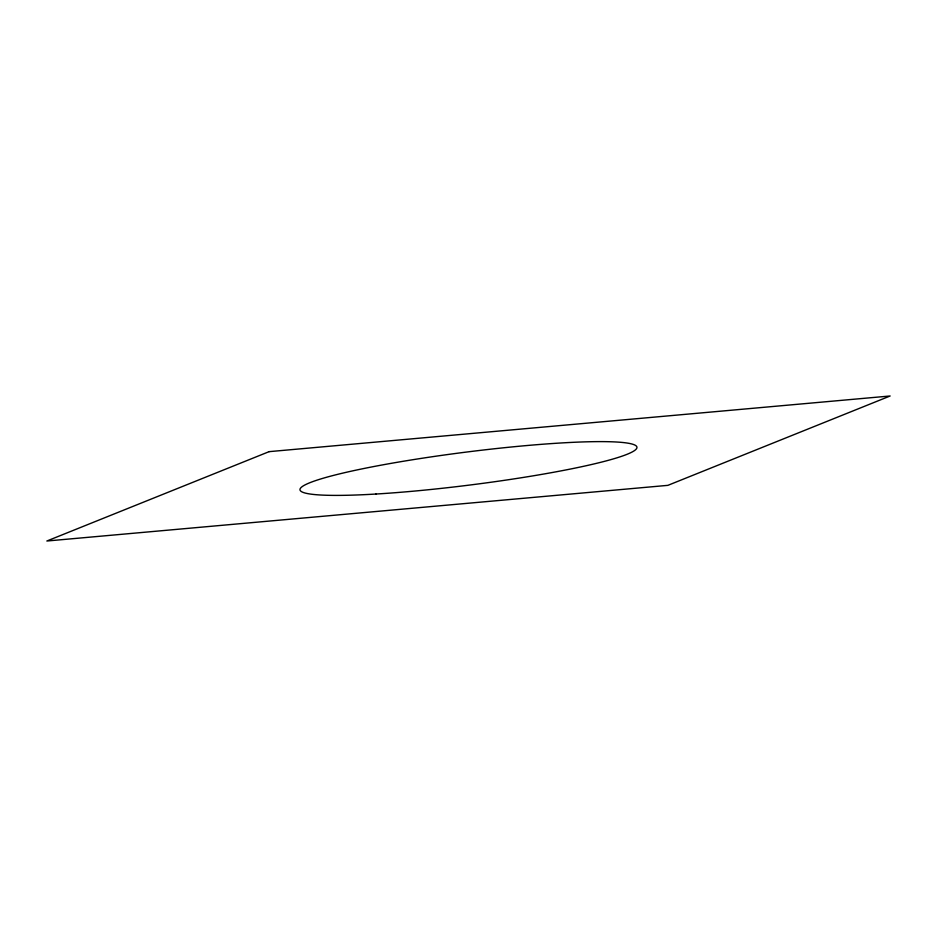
<?xml version="1.0" encoding="UTF-8"?>
<svg xmlns="http://www.w3.org/2000/svg" width="937" height="937" viewBox="0 0 937 937"><rect width="100%" height="100%" fill="white"/><g stroke="black" fill="none" stroke-linecap="round" stroke-linejoin="round"><path stroke-width="1.41" d="M269.13 451.646L46.85 541.012L667.87 485.354L890.15 395.988L269.13 451.646M375.948 494.033A169.761 16.561 -7.2 0 0 636.656 448.436A169.761 16.561 -7.2 0 0 392.896 463.042A169.761 16.561 -7.2 0 0 375.948 494.033"/></g></svg>
